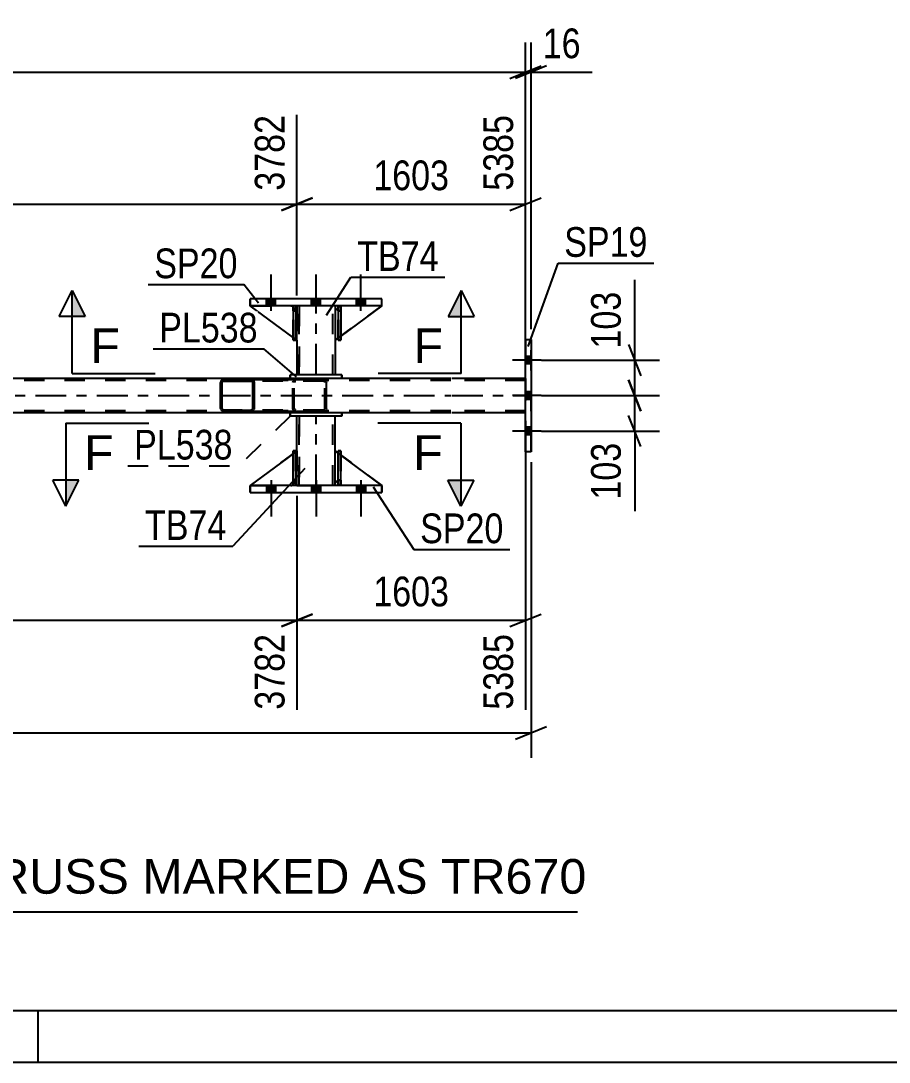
# Model space of a CAD drawing. Header units: millimetres. Extents: x 0 to 594, y 0 to 420.
# Drawn here: x 172.3 to 256.1, y 0 to 100.4 of the extents above; entities that cross this region are included whole.
import ezdxf

# ---------------------------------------------------------------- set-up
doc = ezdxf.new("R2010")
doc.units = ezdxf.units.MM
doc.linetypes.add('DXK_LINE_DOT2', pattern=[3.9198, 1.9599, -1.9599])
doc.linetypes.add('DXK_LINE_DOT3', pattern=[5.9187, 2.979, -0.9799, 0.9799, -0.9799])
doc.styles.add('Arial', font='arial.ttf', dxfattribs={"height": 0.2})
doc.styles.add('Arial Narrow', font='ARIALN.TTF', dxfattribs={"height": 0.2})

# ---------------------------------------------------------------- blocks, each defined once
blk = doc.blocks.new('Unknown-570345727-1133')
at = {"color": 5, "linetype": 'Continuous'}
for p, q in [((5, 5), (589, 5)), ((174, 0), (174, 5)), ((0, 0), (594, 0))]:
    blk.add_line(p, q, dxfattribs=at)
blk = doc.blocks.new('Bolt-570345727-5463 - 5436')
at = {"linetype": 'Continuous'}
for points in [[(221.52, 67.35), (221.52, 68.08), (220.99, 68.08), (220.99, 67.35)], [(221.52, 67.35), (221.52, 68.08), (220.99, 68.08), (220.99, 67.35)], [(221.52, 67.35), (221.52, 68.08), (220.99, 68.08), (220.99, 67.35)], [(221.52, 63.93), (221.52, 64.66), (220.99, 64.66), (220.99, 63.93)], [(221.52, 63.93), (221.52, 64.66), (220.99, 64.66), (220.99, 63.93)], [(221.52, 60.51), (221.52, 61.25), (220.99, 61.25), (220.99, 60.51)], [(221.52, 60.51), (221.52, 61.25), (220.99, 61.25), (220.99, 60.51)], [(221.52, 60.51), (221.52, 61.25), (220.99, 61.25), (220.99, 60.51)]]:
    blk.add_hatch(color=1, dxfattribs=at).paths.add_polyline_path(points)
at = {"color": 1, "linetype": 'Continuous'}
for p, q in [((222.49, 67.71), (219.72, 67.71)), ((222.49, 67.71), (219.72, 67.71)), ((222.49, 67.71), (219.72, 67.71)), ((221.52, 68.08), (220.99, 68.08)), ((221.52, 68.08), (220.99, 68.08)), ((221.52, 68.08), (220.99, 68.08)), ((221.52, 67.35), (220.99, 67.35)), ((221.52, 67.35), (220.99, 67.35)), ((221.52, 67.35), (220.99, 67.35)), ((222.49, 64.3), (219.72, 64.3)), ((222.49, 64.3), (219.72, 64.3)), ((221.52, 64.66), (220.99, 64.66)), ((221.52, 64.66), (220.99, 64.66)), ((221.52, 63.93), (220.99, 63.93)), ((221.52, 63.93), (220.99, 63.93)), ((222.49, 60.88), (219.72, 60.88)), ((222.49, 60.88), (219.72, 60.88)), ((222.49, 60.88), (219.72, 60.88)), ((221.52, 61.25), (220.99, 61.25)), ((221.52, 61.25), (220.99, 61.25)), ((221.52, 61.25), (220.99, 61.25)), ((221.52, 60.51), (220.99, 60.51)), ((221.52, 60.51), (220.99, 60.51)), ((221.52, 60.51), (220.99, 60.51))]:
    blk.add_line(p, q, dxfattribs=at)
blk = doc.blocks.new('Part-570345727-5523 - 5436')
at = {"color": 2, "linetype": 'Continuous'}
for p, q in [((203.29, 62.63), (198.29, 62.63)), ((198.29, 62.3), (198.29, 62.63)), ((203.29, 62.3), (198.29, 62.3)), ((203.29, 62.63), (203.29, 62.3)), ((203.29, 62.63), (203.29, 62.63)), ((203.29, 62.3), (203.29, 62.3))]:
    blk.add_line(p, q, dxfattribs=at)
at = {"color": 7, "linetype": 'DXK_LINE_DOT2'}
for p, q in [((198.29, 62.63), (198.29, 62.3)), ((203.29, 62.3), (203.29, 62.63))]:
    blk.add_line(p, q, dxfattribs=at)
blk = doc.blocks.new('Bolt-570345727-5459 - 5436')
at = {"linetype": 'Continuous'}
for points in [[(196.89, 55.63), (196.02, 55.63), (196.02, 54.96), (196.89, 54.96)], [(196.89, 55.63), (196.02, 55.63), (196.02, 54.96), (196.89, 54.96)], [(196.89, 55.63), (196.02, 55.63), (196.02, 54.96), (196.89, 54.96)], [(201.22, 55.63), (200.35, 55.63), (200.35, 54.96), (201.22, 54.96)], [(201.22, 55.63), (200.35, 55.63), (200.35, 54.96), (201.22, 54.96)], [(205.55, 55.63), (204.69, 55.63), (204.69, 54.96), (205.55, 54.96)], [(205.55, 55.63), (204.69, 55.63), (204.69, 54.96), (205.55, 54.96)], [(205.55, 55.63), (204.69, 55.63), (204.69, 54.96), (205.55, 54.96)]]:
    blk.add_hatch(color=1, dxfattribs=at).paths.add_polyline_path(points)
at = {"color": 1, "linetype": 'Continuous'}
for p, q in [((196.02, 55.63), (196.02, 54.96)), ((196.02, 55.63), (196.02, 54.96)), ((196.02, 55.63), (196.02, 54.96)), ((196.45, 56.13), (196.45, 52.63)), ((196.45, 56.13), (196.45, 52.63)), ((196.45, 56.13), (196.45, 52.63)), ((196.89, 55.63), (196.89, 54.96)), ((196.89, 55.63), (196.89, 54.96)), ((196.89, 55.63), (196.89, 54.96)), ((200.35, 55.63), (200.35, 54.96)), ((200.35, 55.63), (200.35, 54.96)), ((200.79, 56.13), (200.79, 52.63)), ((200.79, 56.13), (200.79, 52.63)), ((201.22, 55.63), (201.22, 54.96)), ((201.22, 55.63), (201.22, 54.96)), ((204.69, 55.63), (204.69, 54.96)), ((204.69, 55.63), (204.69, 54.96)), ((204.69, 55.63), (204.69, 54.96)), ((205.12, 56.13), (205.12, 52.63)), ((205.12, 56.13), (205.12, 52.63)), ((205.12, 56.13), (205.12, 52.63)), ((205.55, 55.63), (205.55, 54.96)), ((205.55, 55.63), (205.55, 54.96)), ((205.55, 55.63), (205.55, 54.96))]:
    blk.add_line(p, q, dxfattribs=at)
blk = doc.blocks.new('Part-570345727-5532 - 5436')
at = {"color": 2, "linetype": 'Continuous'}
for p, q in [((203.18, 72.96), (202.91, 72.96)), ((202.91, 72.96), (202.92, 69.63)), ((203.18, 72.96), (203.18, 72.96)), ((203.18, 72.96), (203.18, 69.63)), ((203.18, 69.63), (202.92, 69.63))]:
    blk.add_line(p, q, dxfattribs=at)
at = {"color": 7, "linetype": 'DXK_LINE_DOT2'}
for p, q in [((202.92, 72.46), (202.92, 72.96)), ((203.18, 72.46), (202.92, 72.46)), ((202.92, 72.46), (202.92, 69.63)), ((203.18, 72.46), (203.18, 72.96)), ((203.18, 72.96), (203.18, 72.96)), ((203.18, 69.63), (203.18, 72.46))]:
    blk.add_line(p, q, dxfattribs=at)
blk = doc.blocks.new('Bolt-570345727-5460 - 5436')
at = {"linetype": 'Continuous'}
for points in [[(196.02, 72.96), (196.89, 72.96), (196.89, 73.63), (196.02, 73.63)], [(196.02, 72.96), (196.89, 72.96), (196.89, 73.63), (196.02, 73.63)], [(196.02, 72.96), (196.89, 72.96), (196.89, 73.63), (196.02, 73.63)], [(200.35, 72.96), (201.22, 72.96), (201.22, 73.63), (200.35, 73.63)], [(200.35, 72.96), (201.22, 72.96), (201.22, 73.63), (200.35, 73.63)], [(204.69, 72.96), (205.55, 72.96), (205.55, 73.63), (204.69, 73.63)], [(204.69, 72.96), (205.55, 72.96), (205.55, 73.63), (204.69, 73.63)], [(204.69, 72.96), (205.55, 72.96), (205.55, 73.63), (204.69, 73.63)]]:
    blk.add_hatch(color=1, dxfattribs=at).paths.add_polyline_path(points)
at = {"color": 1, "linetype": 'Continuous'}
for p, q in [((196.45, 72.46), (196.45, 75.96)), ((196.45, 72.46), (196.45, 75.96)), ((196.45, 72.46), (196.45, 75.96)), ((200.79, 72.46), (200.79, 75.96)), ((200.79, 72.46), (200.79, 75.96)), ((205.12, 72.46), (205.12, 75.96)), ((205.12, 72.46), (205.12, 75.96)), ((205.12, 72.46), (205.12, 75.96)), ((196.02, 72.96), (196.02, 73.63)), ((196.02, 72.96), (196.02, 73.63)), ((196.02, 72.96), (196.02, 73.63)), ((196.89, 72.96), (196.89, 73.63)), ((196.89, 72.96), (196.89, 73.63)), ((196.89, 72.96), (196.89, 73.63)), ((200.35, 72.96), (200.35, 73.63)), ((200.35, 72.96), (200.35, 73.63)), ((201.22, 72.96), (201.22, 73.63)), ((201.22, 72.96), (201.22, 73.63)), ((204.69, 72.96), (204.69, 73.63)), ((204.69, 72.96), (204.69, 73.63)), ((204.69, 72.96), (204.69, 73.63)), ((205.55, 72.96), (205.55, 73.63)), ((205.55, 72.96), (205.55, 73.63)), ((205.55, 72.96), (205.55, 73.63))]:
    blk.add_line(p, q, dxfattribs=at)
blk = doc.blocks.new('Part-570345727-5550 - 5436')
at = {"color": 2, "linetype": 'Continuous'}
for p, q in [((220.99, 69.71), (220.99, 69.71)), ((220.99, 69.71), (221.52, 69.71)), ((220.99, 58.88), (220.99, 69.71)), ((221.52, 69.71), (221.52, 58.88)), ((220.99, 58.88), (220.99, 58.88)), ((221.52, 58.88), (220.99, 58.88))]:
    blk.add_line(p, q, dxfattribs=at)
at = {"color": 7, "linetype": 'DXK_LINE_DOT2'}
for p, q in [((220.99, 69.71), (220.99, 58.88)), ((221.52, 58.88), (221.52, 69.71))]:
    blk.add_line(p, q, dxfattribs=at)
blk = doc.blocks.new('Part-570345727-5486 - 5436')
at = {"color": 2, "linetype": 'Continuous'}
for p, q in [((202.62, 56.13), (202.62, 58.96)), ((202.92, 58.74), (202.62, 58.96)), ((207.12, 55.63), (203.18, 58.55)), ((202.91, 55.83), (202.62, 56.13))]:
    blk.add_line(p, q, dxfattribs=at)
at = {"color": 7, "linetype": 'DXK_LINE_DOT2'}
for p, q in [((203.18, 58.55), (202.92, 58.74)), ((203.12, 55.63), (202.91, 55.83)), ((207.12, 55.63), (203.12, 55.63)), ((207.12, 55.63), (207.12, 55.63)), ((207.12, 55.63), (207.12, 55.63))]:
    blk.add_line(p, q, dxfattribs=at)
blk = doc.blocks.new('Part-570345727-5491 - 5436')
at = {"color": 2, "linetype": 'Continuous'}
for p, q in [((194.45, 54.96), (194.45, 55.63)), ((207.12, 55.63), (194.45, 55.63)), ((207.12, 54.96), (207.12, 55.63)), ((194.45, 54.96), (207.12, 54.96))]:
    blk.add_line(p, q, dxfattribs=at)
at = {"color": 7, "linetype": 'DXK_LINE_DOT2'}
for p, q in [((194.45, 55.63), (194.45, 54.96)), ((207.12, 55.63), (207.12, 54.96))]:
    blk.add_line(p, q, dxfattribs=at)
blk = doc.blocks.new('Part-570345727-5560 - 5436')
at = {"linetype": 'Continuous'}
h = blk.add_hatch(dxfattribs=at)
h.set_pattern_fill('', scale=0.7, style=0, pattern_type=0)
h.set_pattern_definition([(45, (194.8138, 65.6558), (-1.5715, 1.5715), [])])
h.paths.add_polyline_path([(194.84, 65.55), (194.81, 65.66), (194.75, 65.74), (194.66, 65.8), (194.55, 65.82), (191.87, 65.82), (191.76, 65.8), (191.67, 65.74), (191.61, 65.66), (191.59, 65.55), (191.59, 63.04), (191.61, 62.94), (191.67, 62.85), (191.76, 62.79), (191.87, 62.77), (194.55, 62.77), (194.66, 62.79), (194.75, 62.85), (194.81, 62.94), (194.84, 63.04)])
h.paths.add_polyline_path([(194.68, 62.99), (194.65, 62.94), (194.61, 62.91), (194.55, 62.9), (191.87, 62.9), (191.82, 62.91), (191.77, 62.94), (191.74, 62.99), (191.73, 63.04), (191.73, 65.55), (191.74, 65.6), (191.77, 65.65), (191.82, 65.68), (191.87, 65.69), (194.55, 65.69), (194.61, 65.68), (194.65, 65.65), (194.68, 65.6), (194.69, 65.55), (194.69, 63.04)])
at = {"color": 2, "linetype": 'Continuous'}
for p, q in [((191.61, 65.66), (191.59, 65.55)), ((191.59, 63.04), (191.59, 65.55)), ((191.73, 65.55), (191.74, 65.6)), ((191.73, 63.04), (191.73, 65.55)), ((191.74, 65.6), (191.77, 65.65)), ((191.87, 65.82), (191.76, 65.8)), ((191.77, 65.65), (191.82, 65.68)), ((191.82, 65.68), (191.87, 65.69)), ((191.87, 65.82), (194.55, 65.82)), ((191.87, 65.69), (194.55, 65.69)), ((201.51, 65.82), (194.55, 65.82)), ((194.66, 65.8), (194.55, 65.82)), ((194.55, 65.69), (194.61, 65.68)), ((194.61, 65.68), (194.65, 65.65)), ((194.65, 65.65), (194.68, 65.6)), ((194.68, 65.6), (194.69, 65.55)), ((194.69, 63.04), (194.69, 65.55)), ((194.84, 65.55), (194.81, 65.66)), ((194.84, 63.04), (194.84, 65.55)), ((201.51, 65.82), (201.62, 65.8)), ((201.77, 65.66), (201.79, 65.55)), ((201.79, 63.04), (201.79, 65.55)), ((191.59, 63.04), (191.61, 62.94)), ((191.74, 62.99), (191.73, 63.04)), ((191.77, 62.94), (191.74, 62.99)), ((191.76, 62.79), (191.87, 62.77)), ((191.82, 62.91), (191.77, 62.94)), ((191.87, 62.9), (191.82, 62.91)), ((191.87, 62.9), (194.55, 62.9)), ((191.87, 62.77), (194.55, 62.77)), ((194.61, 62.91), (194.55, 62.9)), ((194.55, 62.77), (194.66, 62.79)), ((201.51, 62.77), (194.55, 62.77)), ((194.65, 62.94), (194.61, 62.91)), ((194.68, 62.99), (194.65, 62.94)), ((194.69, 63.04), (194.68, 62.99)), ((194.81, 62.94), (194.84, 63.04)), ((201.62, 62.79), (201.51, 62.77)), ((201.79, 63.04), (201.77, 62.94))]:
    blk.add_line(p, q, dxfattribs=at)
at = {"color": 7, "linetype": 'DXK_LINE_DOT2'}
for p, q in [((194.55, 65.82), (191.87, 65.82)), ((201.51, 65.69), (191.87, 65.69)), ((198.55, 65.55), (198.57, 65.66)), ((198.55, 63.04), (198.55, 65.55)), ((198.7, 65.6), (198.69, 65.55)), ((198.69, 63.04), (198.69, 65.55)), ((198.73, 65.65), (198.7, 65.6)), ((198.72, 65.8), (198.83, 65.82)), ((198.73, 65.65), (198.74, 65.66)), ((198.74, 65.66), (198.78, 65.68)), ((198.78, 65.68), (198.83, 65.69)), ((201.56, 65.68), (201.51, 65.69)), ((201.61, 65.65), (201.56, 65.68)), ((201.64, 65.6), (201.61, 65.65)), ((201.65, 65.55), (201.64, 65.6)), ((201.65, 63.04), (201.65, 65.55)), ((201.51, 62.9), (191.87, 62.9)), ((194.55, 62.77), (191.87, 62.77)), ((198.57, 62.94), (198.55, 63.04)), ((198.69, 63.04), (198.7, 62.99)), ((198.7, 62.99), (198.73, 62.94)), ((198.83, 62.77), (198.72, 62.79)), ((198.73, 62.94), (198.74, 62.94)), ((198.74, 62.94), (198.78, 62.91)), ((198.78, 62.91), (198.83, 62.9)), ((201.51, 62.9), (201.56, 62.91)), ((201.56, 62.91), (201.61, 62.94)), ((201.61, 62.94), (201.64, 62.99)), ((201.64, 62.99), (201.65, 63.04))]:
    blk.add_line(p, q, dxfattribs=at)
at = {"color": 2, "linetype": 'Continuous'}
for centre, start, end in [((191.86, 65.54), 110.7583, 155.6801), ((194.56, 65.54), 24.3199, 69.2417), ((201.52, 65.54), 24.32, 69.2417), ((191.86, 63.05), 204.3199, 249.2417), ((194.56, 63.05), 290.7583, 335.6801), ((201.52, 63.05), 290.7583, 335.68)]:
    blk.add_arc(centre, 0.276, start, end, dxfattribs=at)
at = {"color": 7, "linetype": 'DXK_LINE_DOT2'}
for centre, start, end in [((198.82, 65.54), 110.7583, 155.68), ((198.82, 63.05), 204.32, 249.2417)]:
    blk.add_arc(centre, 0.276, start, end, dxfattribs=at)
blk = doc.blocks.new('Part-570345727-5496 - 5436')
at = {"color": 2, "linetype": 'Continuous'}
for p, q in [((207.12, 73.63), (194.45, 73.63)), ((194.45, 72.96), (194.45, 73.63)), ((207.12, 72.96), (207.12, 73.63)), ((207.12, 72.96), (194.45, 72.96))]:
    blk.add_line(p, q, dxfattribs=at)
at = {"color": 7, "linetype": 'DXK_LINE_DOT2'}
for p, q in [((194.45, 73.63), (194.45, 72.96)), ((207.12, 72.96), (207.12, 73.63))]:
    blk.add_line(p, q, dxfattribs=at)
blk = doc.blocks.new('Part-570345727-5501 - 5436')
at = {"color": 2, "linetype": 'Continuous'}
for p, q in [((84.85, 65.96), (77.75, 65.96)), ((129.87, 65.96), (84.95, 65.96)), ((198.29, 65.96), (137.64, 65.96)), ((213.79, 65.96), (203.29, 65.96)), ((220.99, 65.96), (213.89, 65.96)), ((77.75, 62.63), (84.85, 62.63)), ((84.95, 62.63), (129.87, 62.63)), ((198.29, 62.63), (137.64, 62.63)), ((213.79, 62.63), (203.29, 62.63)), ((220.99, 62.63), (213.89, 62.63))]:
    blk.add_line(p, q, dxfattribs=at)
at = {"color": 7, "linetype": 'DXK_LINE_DOT2'}
for p, q in [((77.75, 65.96), (77.75, 65.96)), ((77.75, 65.96), (77.75, 62.63)), ((77.75, 62.63), (77.75, 65.96)), ((77.75, 65.96), (77.75, 65.96)), ((84.85, 65.76), (77.75, 65.76)), ((213.79, 65.76), (84.95, 65.76)), ((137.64, 65.96), (129.87, 65.96)), ((203.29, 65.96), (198.29, 65.96)), ((220.99, 65.76), (213.89, 65.76)), ((220.99, 62.63), (220.99, 65.96)), ((220.99, 65.96), (220.99, 65.96)), ((220.99, 65.96), (220.99, 62.63)), ((220.99, 65.76), (220.99, 65.76)), ((84.85, 62.83), (77.75, 62.83)), ((77.75, 62.63), (77.75, 62.63)), ((77.75, 62.63), (77.75, 62.63)), ((213.79, 62.83), (84.95, 62.83)), ((137.64, 62.63), (129.87, 62.63)), ((203.29, 62.63), (198.29, 62.63)), ((220.99, 62.83), (213.89, 62.83)), ((220.99, 62.83), (220.99, 62.83)), ((220.99, 62.63), (220.99, 62.63))]:
    blk.add_line(p, q, dxfattribs=at)
at = {"color": 7, "linetype": 'DXK_LINE_DOT3'}
for p, q in [((77.75, 64.3), (84.85, 64.3)), ((84.95, 64.3), (213.79, 64.3)), ((213.89, 64.3), (220.99, 64.3))]:
    blk.add_line(p, q, dxfattribs=at)
blk = doc.blocks.new('Part-570345727-5566 - 5436')
at = {"color": 2, "linetype": 'Continuous'}
for p, q in [((198.95, 72.96), (198.95, 72.46)), ((202.62, 72.96), (202.62, 72.46)), ((198.95, 69.63), (198.95, 66.3)), ((202.62, 69.63), (202.62, 66.3))]:
    blk.add_line(p, q, dxfattribs=at)
at = {"color": 7, "linetype": 'DXK_LINE_DOT2'}
for p, q in [((202.62, 72.96), (198.95, 72.96)), ((198.95, 72.96), (198.95, 66.3)), ((198.95, 72.46), (198.95, 69.63)), ((199.15, 66.3), (199.15, 72.96)), ((199.15, 72.96), (199.15, 66.3)), ((202.42, 66.3), (202.42, 72.96)), ((202.42, 66.3), (202.42, 72.96)), ((202.62, 72.96), (202.62, 66.3)), ((202.62, 72.46), (202.62, 69.63)), ((202.62, 66.3), (198.95, 66.3))]:
    blk.add_line(p, q, dxfattribs=at)
at = {"color": 7, "linetype": 'DXK_LINE_DOT3'}
blk.add_line((200.79, 66.3), (200.79, 72.96), dxfattribs=at)
blk = doc.blocks.new('Part-570345727-5502 - 5436')
at = {"color": 7, "linetype": 'DXK_LINE_DOT2'}
for p, q in [((203.18, 58.96), (202.91, 58.96)), ((202.91, 56.13), (202.91, 58.96)), ((202.91, 55.63), (202.91, 58.96)), ((203.18, 58.96), (203.18, 56.13)), ((203.18, 55.63), (203.18, 58.96)), ((203.18, 56.13), (202.91, 56.13)), ((202.91, 55.63), (202.91, 56.13)), ((203.18, 55.63), (202.91, 55.63)), ((203.18, 56.13), (203.18, 55.63)), ((203.18, 55.63), (203.18, 55.63))]:
    blk.add_line(p, q, dxfattribs=at)
blk = doc.blocks.new('Part-570345727-5503 - 5436')
at = {"color": 2, "linetype": 'Continuous'}
for p, q in [((198.58, 55.63), (198.58, 58.96)), ((198.58, 58.96), (198.85, 58.96)), ((198.85, 55.63), (198.85, 58.96)), ((198.58, 55.63), (198.58, 55.63)), ((198.85, 55.63), (198.58, 55.63))]:
    blk.add_line(p, q, dxfattribs=at)
at = {"color": 7, "linetype": 'DXK_LINE_DOT2'}
for p, q in [((198.58, 58.96), (198.58, 56.13)), ((198.85, 56.13), (198.85, 58.96)), ((198.58, 56.13), (198.58, 55.63)), ((198.58, 56.13), (198.85, 56.13)), ((198.85, 55.63), (198.85, 56.13)), ((198.85, 55.63), (198.85, 55.63))]:
    blk.add_line(p, q, dxfattribs=at)
blk = doc.blocks.new('Part-570345727-5504 - 5436')
at = {"color": 2, "linetype": 'Continuous'}
for p, q in [((202.91, 55.63), (202.92, 58.96)), ((202.92, 58.96), (203.18, 58.96)), ((203.18, 55.63), (203.18, 58.96)), ((202.92, 55.63), (202.91, 55.63)), ((203.18, 55.63), (202.91, 55.63))]:
    blk.add_line(p, q, dxfattribs=at)
at = {"color": 7, "linetype": 'DXK_LINE_DOT2'}
for p, q in [((202.92, 58.96), (202.92, 56.13)), ((203.18, 56.13), (203.18, 58.96)), ((202.92, 56.13), (202.92, 55.63)), ((202.92, 56.13), (203.18, 56.13)), ((203.18, 55.63), (203.18, 56.13)), ((203.18, 55.63), (203.18, 55.63))]:
    blk.add_line(p, q, dxfattribs=at)
blk = doc.blocks.new('Part-570345727-5507 - 5436')
at = {"color": 7, "linetype": 'DXK_LINE_DOT2'}
for p, q in [((198.95, 58.96), (194.45, 55.63)), ((198.95, 56.13), (198.95, 58.96)), ((198.95, 58.96), (198.95, 56.13)), ((194.45, 55.63), (198.45, 55.63)), ((198.95, 56.13), (198.45, 55.63))]:
    blk.add_line(p, q, dxfattribs=at)
blk = doc.blocks.new('Part-570345727-5510 - 5436')
at = {"color": 2, "linetype": 'Continuous'}
for p, q in [((198.58, 58.69), (194.45, 55.63)), ((198.95, 58.96), (198.85, 58.88)), ((198.95, 56.13), (198.95, 58.96)), ((198.58, 55.76), (198.45, 55.63)), ((198.95, 56.13), (198.85, 56.02))]:
    blk.add_line(p, q, dxfattribs=at)
at = {"color": 7, "linetype": 'DXK_LINE_DOT2'}
for p, q in [((198.85, 58.88), (198.58, 58.69)), ((198.95, 58.96), (198.95, 56.13)), ((194.45, 55.63), (198.45, 55.63)), ((198.85, 56.02), (198.58, 55.76))]:
    blk.add_line(p, q, dxfattribs=at)
blk = doc.blocks.new('Part-570345727-5513 - 5436')
at = {"color": 7, "linetype": 'DXK_LINE_DOT2'}
for p, q in [((202.62, 56.13), (202.62, 58.96)), ((202.62, 58.96), (207.12, 55.63)), ((203.12, 55.63), (202.62, 56.13)), ((207.12, 55.63), (203.12, 55.63))]:
    blk.add_line(p, q, dxfattribs=at)
blk = doc.blocks.new('Part-570345727-5518 - 5436')
at = {"color": 2, "linetype": 'Continuous'}
for p, q in [((203.29, 66.3), (198.29, 66.3)), ((198.29, 65.96), (198.29, 66.3)), ((203.29, 66.3), (203.29, 65.96)), ((203.29, 66.3), (203.29, 66.3)), ((203.29, 65.96), (198.29, 65.96)), ((203.29, 65.96), (203.29, 65.96))]:
    blk.add_line(p, q, dxfattribs=at)
at = {"color": 7, "linetype": 'DXK_LINE_DOT2'}
for p, q in [((198.29, 66.3), (198.29, 65.96)), ((203.29, 65.96), (203.29, 66.3))]:
    blk.add_line(p, q, dxfattribs=at)
blk = doc.blocks.new('Part-570345727-5528 - 5436')
at = {"color": 2, "linetype": 'Continuous'}
for p, q in [((198.95, 58.96), (198.95, 62.3)), ((202.62, 58.96), (202.62, 62.3)), ((198.95, 55.63), (198.95, 56.13)), ((202.62, 55.63), (202.62, 56.13))]:
    blk.add_line(p, q, dxfattribs=at)
at = {"color": 7, "linetype": 'DXK_LINE_DOT2'}
for p, q in [((202.62, 62.3), (198.95, 62.3)), ((198.95, 55.63), (198.95, 62.3)), ((199.15, 55.63), (199.15, 62.3)), ((199.15, 62.3), (199.15, 55.63)), ((202.42, 55.63), (202.42, 62.3)), ((202.42, 55.63), (202.42, 62.3)), ((202.62, 55.63), (202.62, 62.3)), ((198.95, 56.13), (198.95, 58.96)), ((202.62, 56.13), (202.62, 58.96)), ((198.95, 55.63), (202.62, 55.63))]:
    blk.add_line(p, q, dxfattribs=at)
at = {"color": 7, "linetype": 'DXK_LINE_DOT3'}
blk.add_line((200.79, 55.63), (200.79, 62.3), dxfattribs=at)
blk = doc.blocks.new('Part-570345727-5529 - 5436')
at = {"color": 7, "linetype": 'DXK_LINE_DOT2'}
for p, q in [((198.58, 72.46), (198.58, 72.96)), ((198.58, 72.96), (198.58, 72.96)), ((198.58, 72.96), (198.58, 69.63)), ((198.85, 72.96), (198.58, 72.96)), ((198.58, 69.63), (198.58, 72.46)), ((198.58, 72.46), (198.85, 72.46)), ((198.85, 72.46), (198.85, 72.96)), ((198.85, 69.63), (198.85, 72.96)), ((198.85, 72.46), (198.85, 69.63)), ((198.58, 69.63), (198.85, 69.63))]:
    blk.add_line(p, q, dxfattribs=at)
blk = doc.blocks.new('Part-570345727-5530 - 5436')
at = {"color": 7, "linetype": 'DXK_LINE_DOT2'}
for p, q in [((202.91, 72.46), (202.91, 72.96)), ((202.91, 72.96), (202.91, 72.96)), ((202.91, 72.96), (202.91, 69.63)), ((203.18, 72.96), (202.91, 72.96)), ((202.91, 69.63), (202.91, 72.46)), ((202.91, 72.46), (203.18, 72.46)), ((203.18, 72.46), (203.18, 72.96)), ((203.18, 69.63), (203.18, 72.96)), ((203.18, 72.46), (203.18, 69.63)), ((202.91, 69.63), (203.18, 69.63))]:
    blk.add_line(p, q, dxfattribs=at)
blk = doc.blocks.new('Part-570345727-5531 - 5436')
at = {"color": 2, "linetype": 'Continuous'}
for p, q in [((198.85, 72.96), (198.58, 72.96)), ((198.58, 72.96), (198.58, 69.63)), ((198.85, 72.96), (198.85, 72.96)), ((198.85, 72.96), (198.85, 69.63)), ((198.85, 69.63), (198.58, 69.63))]:
    blk.add_line(p, q, dxfattribs=at)
at = {"color": 7, "linetype": 'DXK_LINE_DOT2'}
for p, q in [((198.58, 72.46), (198.58, 72.96)), ((198.85, 72.46), (198.58, 72.46)), ((198.58, 72.46), (198.58, 69.63)), ((198.85, 72.46), (198.85, 72.96)), ((198.85, 72.96), (198.85, 72.96)), ((198.85, 69.63), (198.85, 72.46))]:
    blk.add_line(p, q, dxfattribs=at)
blk = doc.blocks.new('Part-570345727-5535 - 5436')
at = {"color": 7, "linetype": 'DXK_LINE_DOT2'}
for p, q in [((198.95, 69.63), (194.45, 72.96)), ((194.45, 72.96), (198.45, 72.96)), ((198.45, 72.96), (198.95, 72.46)), ((198.95, 72.46), (198.95, 69.63)), ((198.95, 72.46), (198.95, 69.63))]:
    blk.add_line(p, q, dxfattribs=at)
blk = doc.blocks.new('Part-570345727-5538 - 5436')
at = {"color": 2, "linetype": 'Continuous'}
for p, q in [((198.58, 69.9), (194.45, 72.96)), ((198.58, 72.83), (198.45, 72.96)), ((198.95, 72.46), (198.85, 72.57)), ((198.95, 72.46), (198.95, 72.46)), ((198.95, 69.63), (198.95, 72.46)), ((198.85, 69.71), (198.95, 69.63)), ((198.95, 69.63), (198.95, 69.63))]:
    blk.add_line(p, q, dxfattribs=at)
at = {"color": 7, "linetype": 'DXK_LINE_DOT2'}
for p, q in [((198.45, 72.96), (194.45, 72.96)), ((198.85, 72.57), (198.58, 72.83)), ((198.95, 72.46), (198.95, 69.63)), ((198.85, 69.71), (198.58, 69.9))]:
    blk.add_line(p, q, dxfattribs=at)
blk = doc.blocks.new('Part-570345727-5541 - 5436')
at = {"color": 7, "linetype": 'DXK_LINE_DOT2'}
for p, q in [((203.12, 72.96), (202.62, 72.46)), ((202.62, 69.63), (207.12, 72.96)), ((202.62, 72.46), (202.62, 69.63)), ((207.12, 72.96), (203.12, 72.96))]:
    blk.add_line(p, q, dxfattribs=at)
blk = doc.blocks.new('Part-570345727-5544 - 5436')
at = {"color": 2, "linetype": 'Continuous'}
for p, q in [((202.91, 72.76), (202.62, 72.46)), ((202.62, 72.46), (202.62, 69.63)), ((207.12, 72.96), (203.18, 70.04)), ((202.92, 69.85), (202.62, 69.63))]:
    blk.add_line(p, q, dxfattribs=at)
at = {"color": 7, "linetype": 'DXK_LINE_DOT2'}
for p, q in [((203.12, 72.96), (202.91, 72.76)), ((207.12, 72.96), (203.12, 72.96)), ((203.18, 70.04), (202.92, 69.85))]:
    blk.add_line(p, q, dxfattribs=at)
blk = doc.blocks.new('Part-570345727-5545 - 5436')
at = {"color": 7, "linetype": 'DXK_LINE_DOT2'}
for p, q in [((198.85, 58.96), (198.58, 58.96)), ((198.58, 56.13), (198.58, 58.96)), ((198.58, 55.63), (198.58, 58.96)), ((198.85, 58.96), (198.85, 56.13)), ((198.85, 55.63), (198.85, 58.96)), ((198.85, 56.13), (198.58, 56.13)), ((198.58, 55.63), (198.58, 56.13)), ((198.85, 55.63), (198.58, 55.63)), ((198.85, 56.13), (198.85, 55.63)), ((198.85, 55.63), (198.85, 55.63))]:
    blk.add_line(p, q, dxfattribs=at)
blk = doc.blocks.new('StraightDimension-570345727-5611 - 5436')
at = {"color": 7, "linetype": 'Continuous'}
for p, q in [((77.75, 69.1), (77.75, 98.34)), ((220.99, 70.71), (220.99, 98.34)), ((79.25, 96.09), (76.25, 94.89)), ((77.75, 95.49), (220.99, 95.49)), ((219.49, 94.89), (222.49, 96.09))]:
    blk.add_line(p, q, dxfattribs=at)
at = {"color": 0}
blk.add_wipeout([(153.62, 96.24), (153.62, 100.44), (145.11, 100.44), (145.11, 96.24)], dxfattribs=at)
at = {"color": 3, "style": 'Arial Narrow'}
blk.add_text('5385', height=2.863, dxfattribs=at).set_placement((145.71, 96.84))
blk = doc.blocks.new('StraightDimension-570345727-5659 - 5436')
at = {"color": 7, "linetype": 'Continuous'}
for p, q in [((198.95, 73.96), (198.95, 91.37)), ((220.99, 66.96), (220.99, 91.37)), ((200.45, 83.36), (197.45, 82.16)), ((198.95, 82.76), (220.99, 82.76)), ((219.49, 82.16), (222.49, 83.36))]:
    blk.add_line(p, q, dxfattribs=at)
at = {"color": 0}
blk.add_wipeout([(214.23, 83.51), (214.23, 87.71), (205.71, 87.71), (205.71, 83.51)], dxfattribs=at)
at = {"color": 3, "style": 'Arial Narrow'}
blk.add_text('1603', height=2.863, dxfattribs=at).set_placement((206.31, 84.11))
at = {"color": 0, "linetype": 'Continuous'}
blk.add_wipeout([(220.39, 91.97), (216.19, 91.97), (216.19, 83.46), (220.39, 83.46)], dxfattribs=at)
at = {"color": 3, "linetype": 'Continuous', "style": 'Arial Narrow'}
blk.add_text('5385', height=2.863, rotation=90.0002, dxfattribs=at).set_placement((219.79, 84.06))
blk = doc.blocks.new('StraightDimension-570345727-5643 - 5436')
at = {"color": 7, "linetype": 'Continuous'}
for p, q in [((77.21, 57.88), (77.21, 29.37)), ((221.52, 57.88), (221.52, 29.37)), ((78.71, 32.37), (75.71, 31.17)), ((220.02, 31.17), (223.02, 32.37)), ((77.21, 31.77), (221.52, 31.77))]:
    blk.add_line(p, q, dxfattribs=at)
at = {"color": 0}
blk.add_wipeout([(153.62, 32.52), (153.62, 36.72), (145.11, 36.72), (145.11, 32.52)], dxfattribs=at)
at = {"color": 3, "style": 'Arial Narrow'}
blk.add_text('5417', height=2.863, dxfattribs=at).set_placement((145.71, 33.12))
blk = doc.blocks.new('StraightDimension-570345727-5637 - 5436')
at = {"color": 7, "linetype": 'Continuous'}
for p, q in [((220.99, 61.63), (220.99, 34)), ((198.95, 54.63), (198.95, 34)), ((200.45, 43.22), (197.45, 42.02)), ((219.49, 42.02), (222.49, 43.22)), ((198.95, 42.62), (220.99, 42.62))]:
    blk.add_line(p, q, dxfattribs=at)
at = {"color": 0}
blk.add_wipeout([(214.23, 43.37), (214.23, 47.57), (205.71, 47.57), (205.71, 43.37)], dxfattribs=at)
at = {"color": 3, "style": 'Arial Narrow'}
blk.add_text('1603', height=2.863, dxfattribs=at).set_placement((206.31, 43.97))
at = {"color": 0, "linetype": 'Continuous'}
blk.add_wipeout([(220.39, 41.92), (216.19, 41.92), (216.19, 33.4), (220.39, 33.4)], dxfattribs=at)
at = {"color": 3, "linetype": 'Continuous', "style": 'Arial Narrow'}
blk.add_text('5385', height=2.863, rotation=90.0002, dxfattribs=at).set_placement((219.79, 34))
blk = doc.blocks.new('StraightDimension-570345727-5592 - 5436')
at = {"color": 7, "linetype": 'Continuous'}
for p, q in [((231.52, 67.71), (231.52, 75.45)), ((231.52, 67.71), (231.52, 75.45)), ((230.92, 69.21), (232.12, 66.21)), ((222.52, 67.71), (233.92, 67.71)), ((231.52, 64.3), (231.52, 67.71)), ((232.12, 62.8), (230.92, 65.8)), ((222.52, 64.3), (233.92, 64.3))]:
    blk.add_line(p, q, dxfattribs=at)
at = {"color": 0}
blk.add_wipeout([(230.77, 74.92), (226.57, 74.92), (226.57, 68.24), (230.77, 68.24)], dxfattribs=at)
at = {"color": 3, "style": 'Arial Narrow'}
blk.add_text('103', height=2.863, rotation=90.0002, dxfattribs=at).set_placement((230.17, 68.84))
blk = doc.blocks.new('StraightDimension-570345727-5584 - 5436')
at = {"color": 7, "linetype": 'Continuous'}
for p, q in [((230.92, 65.8), (232.12, 62.8)), ((222.52, 64.3), (233.92, 64.3)), ((231.52, 60.88), (231.52, 64.3)), ((232.12, 59.38), (230.92, 62.38)), ((222.52, 60.88), (233.92, 60.88)), ((231.52, 60.88), (231.52, 53.14)), ((231.52, 60.88), (231.52, 53.14))]:
    blk.add_line(p, q, dxfattribs=at)
at = {"color": 0}
blk.add_wipeout([(230.77, 60.35), (226.57, 60.35), (226.57, 53.67), (230.77, 53.67)], dxfattribs=at)
at = {"color": 3, "style": 'Arial Narrow'}
blk.add_text('103', height=2.863, rotation=90.0002, dxfattribs=at).set_placement((230.17, 54.27))
blk = doc.blocks.new('StraightDimension-570345727-5621 - 5436')
at = {"color": 7, "linetype": 'Continuous'}
for p, q in [((220.99, 70.71), (220.99, 98.34)), ((221.52, 70.71), (221.52, 98.34)), ((219.49, 94.89), (222.49, 96.09)), ((223.02, 96.09), (220.02, 94.89)), ((220.99, 95.49), (221.52, 95.49)), ((221.52, 95.49), (227.43, 95.49)), ((221.52, 95.49), (227.43, 95.49))]:
    blk.add_line(p, q, dxfattribs=at)
at = {"color": 0}
blk.add_wipeout([(226.9, 96.24), (226.9, 100.44), (222.05, 100.44), (222.05, 96.24)], dxfattribs=at)
at = {"color": 3, "style": 'Arial Narrow'}
blk.add_text('16', height=2.863, dxfattribs=at).set_placement((222.65, 96.84))
blk = doc.blocks.new('StraightDimension-570345727-5632 - 5436')
at = {"color": 7, "linetype": 'Continuous'}
for p, q in [((77.75, 61.63), (77.75, 39.49)), ((198.95, 54.63), (198.95, 34)), ((79.25, 43.22), (76.25, 42.02)), ((197.45, 42.02), (200.45, 43.22)), ((77.75, 42.62), (198.95, 42.62))]:
    blk.add_line(p, q, dxfattribs=at)
at = {"color": 0}
blk.add_wipeout([(142.61, 43.37), (142.61, 47.57), (134.09, 47.57), (134.09, 43.37)], dxfattribs=at)
at = {"color": 3, "style": 'Arial Narrow'}
blk.add_text('3782', height=2.863, dxfattribs=at).set_placement((134.69, 43.97))
at = {"color": 0, "linetype": 'Continuous'}
for points in [[(77.15, 41.92), (72.95, 41.92), (72.95, 38.89), (77.15, 38.89)], [(198.35, 41.92), (194.15, 41.92), (194.15, 33.4), (198.35, 33.4)]]:
    blk.add_wipeout(points, dxfattribs=at)
at = {"color": 3, "linetype": 'Continuous', "style": 'Arial Narrow'}
for s, height, p in [('0', 2.86, (76.55, 39.49)), ('3782', 2.863, (197.75, 34))]:
    blk.add_text(s, height=height, rotation=90.0002, dxfattribs=at).set_placement(p)
blk = doc.blocks.new('StraightDimension-570345727-5654 - 5436')
at = {"color": 7, "linetype": 'Continuous'}
for p, q in [((198.95, 73.96), (198.95, 91.37)), ((77.75, 66.96), (77.75, 85.89)), ((79.25, 83.36), (76.25, 82.16)), ((77.75, 82.76), (198.95, 82.76)), ((197.45, 82.16), (200.45, 83.36))]:
    blk.add_line(p, q, dxfattribs=at)
at = {"color": 0}
blk.add_wipeout([(142.61, 83.51), (142.61, 87.71), (134.09, 87.71), (134.09, 83.51)], dxfattribs=at)
at = {"color": 3, "style": 'Arial Narrow'}
blk.add_text('3782', height=2.863, dxfattribs=at).set_placement((134.69, 84.11))
at = {"color": 0, "linetype": 'Continuous'}
for points in [[(198.35, 91.97), (194.15, 91.97), (194.15, 83.46), (198.35, 83.46)], [(77.15, 86.49), (72.95, 86.49), (72.95, 83.46), (77.15, 83.46)]]:
    blk.add_wipeout(points, dxfattribs=at)
at = {"color": 3, "linetype": 'Continuous', "style": 'Arial Narrow'}
for s, height, p in [('3782', 2.863, (197.75, 84.06)), ('0', 2.86, (76.55, 84.06))]:
    blk.add_text(s, height=height, rotation=90.0002, dxfattribs=at).set_placement(p)
blk = doc.blocks.new('Unknown-570345727-10604')
at = {"color": 7, "linetype": 'Continuous'}
blk.add_line((156, 14.5), (226, 14.5), dxfattribs=at)
at = {"color": 7, "style": 'Arial'}
blk.add_text('ONE-TRUSS MARKED AS TR670', height=3.3428, dxfattribs=at).set_placement((155.24, 16.25))
blk = doc.blocks.new('Mark-570345727-5487 - 5436')
at = {"color": 30, "linetype": 'Continuous'}
for p, q in [((206.3, 55.49), (210.23, 49.46)), ((210.23, 49.46), (219.47, 49.46))]:
    blk.add_line(p, q, dxfattribs=at)
at = {"color": 0}
blk.add_wipeout([(218.87, 50.06), (218.87, 53.06), (210.83, 53.06), (210.83, 50.06)], dxfattribs=at)
blk.add_wipeout([(218.87, 50.06), (218.87, 53.06), (210.83, 53.06), (210.83, 50.06)], dxfattribs=at)
at = {"color": 3, "style": 'Arial Narrow'}
blk.add_text('SP20', height=2.863, dxfattribs=at).set_placement((210.83, 50.06))
blk = doc.blocks.new('Mark-570345727-5524 - 5436')
at = {"color": 30, "linetype": 'Continuous'}
for p in [(199.7, 57.26), (183.7, 49.77)]:
    blk.add_line(p, (192.76, 49.77), dxfattribs=at)
at = {"color": 0}
blk.add_wipeout([(192.16, 50.37), (192.16, 53.37), (184.3, 53.37), (184.3, 50.37)], dxfattribs=at)
blk.add_wipeout([(192.16, 50.37), (192.16, 53.37), (184.3, 53.37), (184.3, 50.37)], dxfattribs=at)
at = {"color": 3, "style": 'Arial Narrow'}
blk.add_text('TB74', height=2.863, dxfattribs=at).set_placement((184.3, 50.37))
blk = doc.blocks.new('Mark-570345727-5492 - 5436')
at = {"color": 30, "linetype": 'Continuous'}
for p in [(184.59, 75.02), (195.24, 73.2)]:
    blk.add_line(p, (193.83, 75.02), dxfattribs=at)
at = {"color": 0}
blk.add_wipeout([(193.23, 75.62), (193.23, 78.62), (185.19, 78.62), (185.19, 75.62)], dxfattribs=at)
blk.add_wipeout([(193.23, 75.62), (193.23, 78.62), (185.19, 78.62), (185.19, 75.62)], dxfattribs=at)
at = {"color": 3, "style": 'Arial Narrow'}
blk.add_text('SP20', height=2.863, dxfattribs=at).set_placement((185.19, 75.62))
blk = doc.blocks.new('SectionMark-570345727-5683 - 5436')
at = {"linetype": 'Continuous'}
for points in [[(178.53, 71.93), (177.28, 71.93), (177.28, 74.43)], [(214.79, 71.93), (213.54, 71.93), (214.79, 74.43)]]:
    blk.add_hatch(color=6, dxfattribs=at).paths.add_polyline_path(points)
at = {"color": 6, "linetype": 'Continuous'}
for p, q in [((176.03, 71.93), (177.28, 74.43)), ((177.28, 66.43), (177.28, 74.43)), ((177.28, 74.43), (178.53, 71.93)), ((214.79, 74.43), (213.54, 71.93)), ((214.79, 66.43), (214.79, 74.43)), ((214.79, 74.43), (216.04, 71.93)), ((178.53, 71.93), (176.03, 71.93)), ((213.54, 71.93), (216.04, 71.93)), ((177.28, 66.43), (185.28, 66.43)), ((214.79, 66.43), (206.79, 66.43))]:
    blk.add_line(p, q, dxfattribs=at)
at = {"color": 0, "linetype": 'Continuous'}
for points in [[(181.89, 67.43), (181.89, 70.93), (179.03, 70.93), (179.03, 67.43)], [(213.04, 67.43), (213.04, 70.93), (210.19, 70.93), (210.19, 67.43)]]:
    blk.add_wipeout(points, dxfattribs=at)
at = {"color": 3, "linetype": 'Continuous', "style": 'Arial'}
for p in [(179.03, 67.43), (210.19, 67.43)]:
    blk.add_text('F', height=3.34, dxfattribs=at).set_placement(p)
blk = doc.blocks.new('Mark-570345727-5514 - 5436')
at = {"color": 30, "linetype": 'Continuous'}
for p in [(185.07, 68.82), (198.89, 66.12)]:
    blk.add_line(p, (195.77, 68.82), dxfattribs=at)
at = {"color": 0}
blk.add_wipeout([(195.17, 69.42), (195.17, 72.42), (185.67, 72.42), (185.67, 69.42)], dxfattribs=at)
blk.add_wipeout([(195.17, 69.42), (195.17, 72.42), (185.67, 72.42), (185.67, 69.42)], dxfattribs=at)
at = {"color": 3, "style": 'Arial Narrow'}
blk.add_text('PL538', height=2.863, dxfattribs=at).set_placement((185.67, 69.42))
blk = doc.blocks.new('Mark-570345727-5519 - 5436')
at = {"color": 30, "linetype": 'DXK_LINE_DOT2'}
for p in [(198.29, 62.3), (182.65, 57.53)]:
    blk.add_line(p, (193.36, 57.53), dxfattribs=at)
at = {"color": 0}
blk.add_wipeout([(192.76, 58.13), (192.76, 61.13), (183.25, 61.13), (183.25, 58.13)], dxfattribs=at)
blk.add_wipeout([(192.76, 58.13), (192.76, 61.13), (183.25, 61.13), (183.25, 58.13)], dxfattribs=at)
at = {"color": 3, "style": 'Arial Narrow'}
blk.add_text('PL538', height=2.863, dxfattribs=at).set_placement((183.25, 58.13))
blk = doc.blocks.new('Mark-570345727-5546 - 5436')
at = {"color": 30, "linetype": 'Continuous'}
for p, q in [((221.25, 69.04), (224.12, 77.08)), ((224.12, 77.08), (233.35, 77.08))]:
    blk.add_line(p, q, dxfattribs=at)
at = {"color": 0}
blk.add_wipeout([(232.75, 77.68), (232.75, 80.68), (224.72, 80.68), (224.72, 77.68)], dxfattribs=at)
blk.add_wipeout([(232.75, 77.68), (232.75, 80.68), (224.72, 80.68), (224.72, 77.68)], dxfattribs=at)
at = {"color": 3, "style": 'Arial Narrow'}
blk.add_text('SP19', height=2.863, dxfattribs=at).set_placement((224.72, 77.68))
blk = doc.blocks.new('Mark-570345727-5562 - 5436')
at = {"color": 30, "linetype": 'Continuous'}
for p, q in [((201.81, 72.06), (204.16, 75.71)), ((204.16, 75.71), (213.21, 75.71))]:
    blk.add_line(p, q, dxfattribs=at)
at = {"color": 0}
blk.add_wipeout([(212.61, 76.31), (212.61, 79.31), (204.76, 79.31), (204.76, 76.31)], dxfattribs=at)
blk.add_wipeout([(212.61, 76.31), (212.61, 79.31), (204.76, 79.31), (204.76, 76.31)], dxfattribs=at)
at = {"color": 3, "style": 'Arial Narrow'}
blk.add_text('TB74', height=2.863, dxfattribs=at).set_placement((204.76, 76.31))
blk = doc.blocks.new('SectionMark-570345727-5681 - 5436')
at = {"linetype": 'Continuous'}
for points in [[(176.67, 56.13), (177.92, 56.13), (176.67, 53.63)], [(213.5, 56.13), (214.75, 56.13), (214.75, 53.63)]]:
    blk.add_hatch(color=6, dxfattribs=at).paths.add_polyline_path(points)
at = {"color": 6, "linetype": 'Continuous'}
for p, q in [((176.67, 61.63), (184.67, 61.63)), ((176.67, 61.63), (176.67, 53.63)), ((214.75, 61.63), (206.75, 61.63)), ((214.75, 61.63), (214.75, 53.63)), ((176.67, 53.63), (175.42, 56.13)), ((177.92, 56.13), (175.42, 56.13)), ((176.67, 53.63), (177.92, 56.13)), ((213.5, 56.13), (216, 56.13)), ((214.75, 53.63), (213.5, 56.13)), ((216, 56.13), (214.75, 53.63))]:
    blk.add_line(p, q, dxfattribs=at)
at = {"color": 0, "linetype": 'Continuous'}
for points in [[(181.27, 57.13), (181.27, 60.63), (178.42, 60.63), (178.42, 57.13)], [(213, 57.13), (213, 60.63), (210.15, 60.63), (210.15, 57.13)]]:
    blk.add_wipeout(points, dxfattribs=at)
at = {"color": 3, "linetype": 'Continuous', "style": 'Arial'}
for p in [(178.42, 57.13), (210.15, 57.13)]:
    blk.add_text('F', height=3.34, dxfattribs=at).set_placement(p)

msp = doc.modelspace()

# ---------------------------------------------------------------- block references
for name in ['Unknown-570345727-1133', 'Bolt-570345727-5460 - 5436', 'Part-570345727-5496 - 5436', 'Part-570345727-5535 - 5436', 'Part-570345727-5538 - 5436', 'Part-570345727-5529 - 5436', 'Part-570345727-5531 - 5436', 'Part-570345727-5566 - 5436', 'Part-570345727-5541 - 5436', 'Part-570345727-5544 - 5436', 'Part-570345727-5532 - 5436', 'Part-570345727-5530 - 5436', 'Part-570345727-5550 - 5436', 'Bolt-570345727-5463 - 5436', 'Part-570345727-5518 - 5436', 'Part-570345727-5501 - 5436', 'Part-570345727-5560 - 5436', 'Part-570345727-5523 - 5436', 'Part-570345727-5528 - 5436', 'Part-570345727-5507 - 5436', 'Part-570345727-5510 - 5436', 'Part-570345727-5503 - 5436', 'Part-570345727-5545 - 5436', 'Part-570345727-5486 - 5436', 'Part-570345727-5513 - 5436', 'Part-570345727-5502 - 5436', 'Part-570345727-5504 - 5436', 'Part-570345727-5491 - 5436', 'Bolt-570345727-5459 - 5436', 'Unknown-570345727-10604']:
    msp.add_blockref(name, (0, 0))

# ---------------------------------------------------------------- next in the draw order: block references
for name in ['StraightDimension-570345727-5611 - 5436', 'StraightDimension-570345727-5643 - 5436']:
    msp.add_blockref(name, (0, 0))

# ---------------------------------------------------------------- next in the draw order: block references
for name in ['StraightDimension-570345727-5659 - 5436', 'StraightDimension-570345727-5637 - 5436']:
    msp.add_blockref(name, (0, 0))

# ---------------------------------------------------------------- next in the draw order: block references
for name in ['StraightDimension-570345727-5654 - 5436', 'StraightDimension-570345727-5592 - 5436', 'StraightDimension-570345727-5632 - 5436', 'Mark-570345727-5487 - 5436']:
    msp.add_blockref(name, (0, 0))

# ---------------------------------------------------------------- next in the draw order: block references
for name in ['StraightDimension-570345727-5621 - 5436', 'Mark-570345727-5492 - 5436', 'StraightDimension-570345727-5584 - 5436', 'Mark-570345727-5524 - 5436']:
    msp.add_blockref(name, (0, 0))

# ---------------------------------------------------------------- next in the draw order: block references
for name in ['Mark-570345727-5546 - 5436', 'SectionMark-570345727-5683 - 5436', 'Mark-570345727-5519 - 5436']:
    msp.add_blockref(name, (0, 0))

# ---------------------------------------------------------------- next in the draw order: block references
for name in ['Mark-570345727-5562 - 5436', 'Mark-570345727-5514 - 5436', 'SectionMark-570345727-5681 - 5436']:
    msp.add_blockref(name, (0, 0))

doc.saveas('drawing.dxf')
